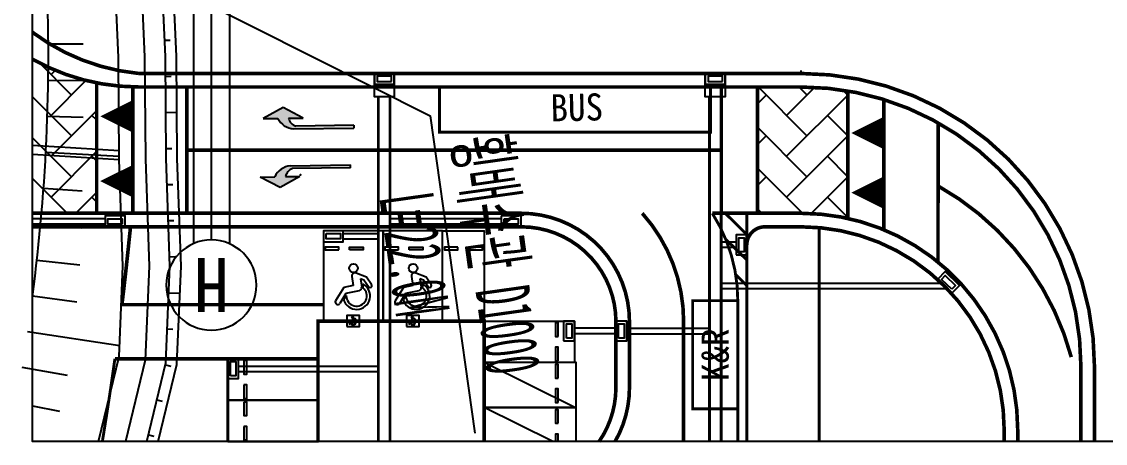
# Model space of a CAD drawing. Extents: x -8229 to 17635, y -14242 to -4883.
# Drawn here: x -8137 to -6137, y -7009 to -6230 of the extents above; entities that cross this region are included whole.
import ezdxf
from ezdxf.enums import TextEntityAlignment as Align

# ---------------------------------------------------------------- set-up
doc = ezdxf.new("R2010")
doc.units = 0
doc.header["$LTSCALE"] = 100
doc.header["$MEASUREMENT"] = 0
doc.linetypes.add('HIDDEN', pattern=[9.524999999999999, 6.35, -3.175])
for name, color, linetype in [('TI-BASE', 253, 'CONTINUOUS'), ('TN-XXXX', 3, 'CONTINUOUS'), ('TT-BASE', 253, 'CONTINUOUS'), ('TT-MANH', 4, 'CONTINUOUS'), ('TZ-CABL', 4, 'CONTINUOUS')]:
    doc.layers.add(name, color=color, linetype=linetype)
doc.styles.get("Standard").update_dxf_attribs({"font": 'GulimChe.ttf'})
doc.linetypes.add('CDC005', pattern='A,0.9,0,[122,KHCLINE.SHX,S=0.006,R=0,X=0,Y=0],-0.2,0,["Y5",Standard,S=0.2,R=0,X=0.15,Y=-0.1],-0.4,-0.2', length=1.7)
doc.linetypes.add('ZIGZAG', pattern='A,0.0001,-0.2,[131,ltypeshp.shx,S=0.2,R=0,X=-0.2,Y=0],-0.4,[131,ltypeshp.shx,S=0.2,R=180,X=0.2,Y=0],-0.2', length=0.8001)
pattern_1 = [(44.9977980099818, (-92317896.83136135, -87902526.61447355), (0.00289872114943176, 75.42472327066211), [159.9999999995733, -53.33333333319109]), (134.9977980099818, (-92317859.11755037, -87902488.9035613), (0.00289872114943176, 75.42472327066211), [159.9999999995733, -53.33333333319109])]

# ---------------------------------------------------------------- blocks, each defined once
blk = doc.blocks.new('맨홀')
at = {"layer": 'TT-MANH'}
blk.add_circle((202880.6379543134, 234010.2383977296), 2.5, dxfattribs=at)
at = {"layer": 'TT-MANH', "extrusion": (5.482713943766747e-08, 3.846216366192221e-07, 0.9999999999999245)}
blk.add_text('H', height=3, rotation=1.250644989626448e-09, dxfattribs=at).set_placement((202880.6379543132, 234010.238397708, 0.1011252197832187), align=Align.MIDDLE)

msp = doc.modelspace()

# ---------------------------------------------------------------- hatches: boundary and pattern name
at = {"layer": 'TI-BASE', "ltscale": 40}
h = msp.add_hatch(dxfattribs=at)
h.set_pattern_fill('AR-HBONE', color=256, scale=13.33333333329777, angle=-0.002201990018202794)
h.set_pattern_definition(pattern_1)
edge = h.paths.add_edge_path()
edge.add_line((-8117.335118079427, -6299.33451929408), (-8117.335118079427, -6584.001483029777))
edge.add_line((-8117.335118079427, -6584.001483029777), (-7998.719265032545, -6584.006041671935))
edge.add_line((-7998.719265032545, -6584.006041671935), (-7998.71000692949, -6343.110172935121))
edge.add_arc((-7921.281511755893, -5950.675683881047), 400.0000000800466, 240.6506095815201, 258.8387286362322, ccw=False)
h = msp.add_hatch(dxfattribs=at)
h.set_pattern_fill('AR-HBONE', color=256, scale=13.33333333329777, angle=-0.002201990018202794)
h.set_pattern_definition(pattern_1)
h.paths.add_polyline_path([(-6612.394904053988, -6357.972145318257, 0.04194373069201566), (-6698.622171906274, -6350.722673466516), (-6779.061292128739, -6350.719582032383), (-6779.070259558255, -6584.052915192413), (-6698.631139366873, -6584.056006627477, -0.05437207445706521), (-6612.403954435358, -6593.463864534831)])
at = {"layer": 'TI-BASE'}
h = msp.add_hatch(color=256, dxfattribs=at)
edge = h.paths.add_edge_path()
edge.add_line((-7524.223902572514, -6421.224153213407), (-7524.139778588884, -6426.528213478538))
edge.add_line((-7524.139778588884, -6426.528213478538), (-7635.261967290178, -6428.290644700202))
edge.add_arc((-7631.939212757614, -6391.774843366322), 36.66666666656783, 207.5797711792047, 264.8006905114949, ccw=False)
edge.add_line((-7664.439339583492, -6408.750891242962), (-7691.102652883143, -6409.173779378616))
edge.add_line((-7691.102652883143, -6409.173779378616), (-7654.757763186339, -6388.594823203486))
edge.add_line((-7654.757763186339, -6388.594823203486), (-7617.778541284482, -6408.010836982547))
edge.add_line((-7617.778541284482, -6408.010836982547), (-7644.441854597637, -6408.433725133742))
edge.add_arc((-7624.955087976865, -6403.931955850421), 19.99999999994729, 193.0080802021832, 251.7079667948638)
edge.add_line((-7631.232296740389, -6422.921338421147), (-7524.223902572514, -6421.224153213407))
h = msp.add_hatch(color=256, dxfattribs=at)
edge = h.paths.add_edge_path()
edge.add_line((-7530.301514284671, -6499.950248529407), (-7530.377344633089, -6494.646063212858))
edge.add_line((-7530.377344633089, -6494.646063212858), (-7641.502153265159, -6496.234739451174))
edge.add_arc((-7637.079966987003, -6532.633760215977), 36.66666666656784, 96.92702475253655, 154.147944077703)
edge.add_line((-7670.07714261509, -6516.645300491742), (-7696.741084569003, -6517.026496846025))
edge.add_line((-7696.741084569003, -6517.026496846025), (-7659.792267122641, -6536.500308329443))
edge.add_line((-7659.792267122641, -6536.500308329443), (-7623.415244200951, -6515.978206890664))
edge.add_line((-7623.415244200951, -6515.978206890664), (-7650.079186153002, -6516.359403229406))
edge.add_arc((-7630.46555113302, -6520.271604826878), 19.99999999994729, 110.01974847434221, 168.7196350696165, ccw=False)
edge.add_line((-7637.312431386075, -6501.48011124754), (-7530.301514284671, -6499.950248529407))

# ---------------------------------------------------------------- linework, layer by layer
for p, q in [((-8087.82891374988, -6271.224256220012), (-8023.711158490376, -6270.847757615877)), ((-7873.111386473276, -6264.37508062445), (-7862.952464225571, -6263.926882057422)), ((-8088.091042369822, -6337.88933957988), (-8023.090040846597, -6338.782244551141)), ((-7871.491160174235, -6331.011485694587), (-7861.322704569073, -6330.927261203848)), ((-7870.938984541674, -6397.67586558676), (-7850.602073327507, -6397.507416607201)), ((-7654.757763186339, -6388.594823203486), (-7691.102652883143, -6409.173779378616)), ((-7617.778541284482, -6408.010836982547), (-7654.757763186339, -6388.594823203486)), ((-8089.660195338642, -6404.536468623817), (-8023.58774191617, -6406.740389961138)), ((-7691.102652883143, -6409.173779378616), (-7664.439339583492, -6408.750891242962)), ((-7644.441854597637, -6408.433725133742), (-7617.778541284482, -6408.010836982547)), ((-7635.261967290178, -6428.290644700202), (-7524.139778588884, -6426.528213478538)), ((-7524.223902572514, -6421.224153213407), (-7631.232296740389, -6422.921338421147)), ((-7188.625406095744, -6434.037175069068), (-7071.958739514797, -6434.041658799368)), ((-8117.335118079427, -6458.087549158148), (-7957.02766728749, -6467.815010180435)), ((-8117.335118079427, -6474.784871516154), (-7956.889295178451, -6484.520728962409)), ((-8092.535769388182, -6471.140020515973), (-7956.940599639653, -6478.326721216523)), ((-7870.38680890527, -6464.340245479922), (-7860.218353298245, -6464.256020990171)), ((-7641.502153265159, -6496.234739451174), (-7530.377344633089, -6494.646063212858)), ((-7530.301514284671, -6499.950248529407), (-7637.312431386075, -6501.48011124754)), ((-7696.741084569003, -6517.026496846025), (-7670.07714261509, -6516.645300491742)), ((-7659.792267122641, -6536.500308329443), (-7696.741084569003, -6517.026496846025)), ((-7623.415244200951, -6515.978206890664), (-7659.792267122641, -6536.500308329443)), ((-7650.079186153002, -6516.359403229406), (-7623.415244200951, -6515.978206890664)), ((-8096.71665899198, -6537.674389176624), (-8025.71395449141, -6542.835367085325)), ((-7868.580038089174, -6530.977797853149), (-7858.417276922017, -6530.627271648002)), ((-7866.281988813527, -6597.60484501833), (-7856.119227646486, -6597.254318814114)), ((-8102.201256782384, -6604.113995121181), (-8027.24952395061, -6611.041721397283)), ((-8108.987454177215, -6670.433295295195), (-8029.682845981195, -6679.334680222993)), ((-7863.983939537997, -6664.231892183452), (-7853.82117836886, -6663.881365980284)), ((-7500.792566816192, -6702.153620927158), (-7519.689976132227, -6694.565803039673)), ((-7390.792548867626, -6702.157848444796), (-7409.689958183662, -6694.570030557312)), ((-7525.218304401249, -6717.309790891391), (-7542.296363548361, -6720.993596086424)), ((-7527.848256244775, -6701.094300679251), (-7525.218304401249, -6717.309790891391)), ((-7511.985971902133, -6705.202374611254), (-7509.524427801938, -6720.379513440043)), ((-7505.332607078701, -6707.873879459425), (-7511.985971902133, -6705.202374611254)), ((-7507.180837122127, -6714.558106551267), (-7507.181111976723, -6721.709817653784)), ((-7497.080069092903, -6719.659589758754), (-7505.332607078701, -6707.873879459425)), ((-7491.346026450032, -6715.64452375946), (-7500.792566816192, -6702.153620927158)), ((-7415.218286452568, -6717.314018410019), (-7432.296345601775, -6720.997823604062)), ((-7417.84823829621, -6701.0985281959), (-7415.218286452568, -6717.314018410019)), ((-7401.985953953568, -6705.206602128892), (-7399.524409853257, -6720.383740957681)), ((-7395.332589130136, -6707.878106976132), (-7401.985953953568, -6705.206602128892)), ((-7397.180819173445, -6714.562334068905), (-7397.181094028041, -6721.714045171422)), ((-7387.080051142359, -6719.663817277382), (-7395.332589130136, -6707.878106976132)), ((-7381.346008501467, -6715.648751277098), (-7390.792548867626, -6702.157848444796)), ((-8117.072642190717, -6736.606792903767), (-8035.186092021861, -6747.427625104232)), ((-7865.414059828021, -6730.845473570895), (-7845.094132008599, -6731.693333300034)), ((-7542.296363548361, -6720.993596086424), (-7557.628720650668, -6745.954855296615)), ((-7538.813074970487, -6732.518232235423), (-7549.959901418755, -6750.665397901234)), ((-7537.988392633488, -6736.100151150167), (-7542.920684175318, -6743.839660540078)), ((-7514.181910421568, -6727.205192204536), (-7538.813074970487, -6732.518232235423)), ((-7432.296345601775, -6720.997823604062), (-7447.628702702103, -6745.959082814254)), ((-7428.813057021805, -6732.522459753061), (-7439.95988347019, -6750.669625418872)), ((-7427.988374684923, -6736.104378667806), (-7432.920666226753, -6743.843888057716)), ((-7404.181892473003, -6727.209419722174), (-7428.813057021805, -6732.522459753061)), ((-7526.76999539182, -6779.08853120156), (-7526.282967273248, -6782.091399759374)), ((-7521.759682534132, -6779.284701617464), (-7525.259202778208, -6777.879550156504)), ((-7523.832535329726, -6779.849285632226), (-7523.376693828133, -6782.65986689736)), ((-7522.600430732578, -6780.344008752174), (-7523.832535329726, -6779.849285632226)), ((-7521.072182956952, -6782.526547697344), (-7522.600430732578, -6780.344008752174)), ((-7520.010323206763, -6781.783016957197), (-7521.759682534132, -6779.284701617464)), ((-7416.769977443255, -6779.092758719198), (-7416.282949324566, -6782.095627277013)), ((-7411.75966458545, -6779.288929135102), (-7415.259184829527, -6777.883777674142)), ((-7413.832517379182, -6779.853513149865), (-7413.376675881431, -6782.664094414999)), ((-7412.600412784013, -6780.348236269812), (-7413.832517379182, -6779.853513149865)), ((-7411.072165008271, -6782.530775214982), (-7412.600412784013, -6780.348236269812)), ((-7410.010305258198, -6781.787244474835), (-7411.75966458545, -6779.288929135102)), ((-7868.193343390696, -6797.45418191576), (-7858.033379481974, -6797.87811177838)), ((-7529.445570819182, -6782.773585906456), (-7532.28489620889, -6787.396041315369)), ((-7528.800517380107, -6784.90777778576), (-7530.864744498846, -6788.268364020827)), ((-7528.647798429112, -6785.571096101979), (-7529.561185750747, -6787.004338582075)), ((-7526.282967273248, -6782.091399759374), (-7529.445570819182, -6782.773585906456)), ((-7524.239190610926, -6783.923881483352), (-7528.800517380107, -6784.90777778576)), ((-7522.942695554564, -6781.581828585913), (-7522.942746455185, -6782.90621953088)), ((-7419.445552872479, -6782.777813424094), (-7422.284878260325, -6787.400268833007)), ((-7418.800499431425, -6784.912005303398), (-7420.86472655028, -6788.272591538465)), ((-7418.647780480431, -6785.575323619618), (-7419.561167802065, -6787.008566100703)), ((-7416.282949324566, -6782.095627277013), (-7419.445552872479, -6782.777813424094)), ((-7414.239172662245, -6783.928109001921), (-7418.800499431425, -6784.912005303398)), ((-7412.942677605883, -6781.586056103552), (-7412.942728506503, -6782.910447048518)), ((-8126.453712425064, -6802.609047199338), (-7956.231167093836, -6828.508208039886)), ((-8137.127058283295, -6868.414683274837), (-8053.060722378068, -6882.897059558862)), ((-7871.646131528876, -6863.967707611184), (-7861.766585323829, -6866.375850037817)), ((-8117.335118079427, -6940.112022030371), (-8067.340861811754, -6949.737615992344)), ((-7887.433909712461, -6928.737997902412), (-7877.554363505435, -6931.146140330093)), ((-7903.22168789593, -6993.508288195619), (-7893.34214168902, -6995.91643062231))]:
    msp.add_line(p, q, dxfattribs=at)
at = {"layer": 'TI-BASE', "ltscale": 40}
for p, q in [((-6698.621211105477, -6325.722673485958), (-6698.621007991707, -6320.43804315335, -3474.739560338583)), ((-7590.130309253334, -6783.167700679827), (-7590.132990816244, -6852.94240913706)), ((-7580.130356669644, -6783.168084997887), (-7590.130309253334, -6783.167700678896))]:
    msp.add_line(p, q, dxfattribs=at)
at = {"layer": 'TI-BASE'}
for points in [[(-7885.290024101232, -7005.821706638118), (-7850.592754766098, -6863.47411464437), (-7843.021057408754, -6682.009730251477), (-7849.896725127808, -6482.664380209608), (-7851.462291243588, -6293.652971656556), (-7859.778253978919, -6105.16236697408), (-7960.305391834219, -5405.764878172224), (-8034.936725359745, -5313.390116137307)], [(-7906.223087427465, -7005.821706638118), (-7870.828731734757, -6860.614276787586), (-7863.373295369427, -6681.936219995347), (-7870.231429968946, -6483.099205491861), (-7871.796186276464, -6294.1855654151), (-7880.051840576212, -6107.061918912892), (-7979.640318057485, -5414.194972228695), (-8050.756434968076, -5326.17116150292)], [(-7995.427223333256, -7005.821706638118), (-7957.062304508974, -6848.427366497956), (-7950.102302620406, -6681.622963453148), (-7956.885721590821, -6484.952169527387), (-7958.447026985334, -6296.455159939738), (-7966.445682977894, -6115.156667718984), (-8062.03415405062, -5450.118966923008), (-8108.314827452865, -5392.835169482132)], [(-7113.469821251914, -6943.977396607719), (-7283.466588048017, -6859.846153044928)], [(-7113.47219805247, -7005.821706638118), (-7113.46979084039, -6943.186019750399), (-7283.469790713032, -6943.179486316891), (-7283.472198177606, -7005.821706638118)], [(-7156.894044669498, -7005.821706638118), (-7283.469790713032, -6943.179486316891)], [(-7146.805531414509, -7005.821706638118), (-7146.805002156514, -6992.050407108298), (-7151.80500214755, -6992.050214947347), (-7151.805531412931, -7005.821706638118)]]:
    msp.add_lwpolyline(points, dxfattribs=at)
at = {"layer": 'TI-BASE', "linetype": 'CDC005', "flags": 128}
msp.add_lwpolyline([(-8080.574207888552, -5350.261509416305), (-8016.083745516706, -5430.084431420284), (-7918.264501639045, -6110.642288576433), (-7910.122519665732, -6295.189424532553), (-7908.55928972234, -6483.918785737158), (-7901.734202421372, -6681.797664217796), (-7908.970504308687, -6855.223912621179), (-7945.678762924621, -7005.821706638118)], dxfattribs=at)
at = {"layer": 'TI-BASE'}
msp.add_lwpolyline([(-8117.335118079427, -6738.588590702228, 0.04578812319056257), (-8092.200353479464, -6117.68147405397), (-8117.335118079427, -5625.789178559256)], format="xyb", dxfattribs=at)
at = {"layer": 'TI-BASE', "flags": 128}
for points in [[(-7927.461789711597, -6129.057139282086), (-7383.266403370522, -6403.880757406674), (-7300.746785422423, -6990.53493452791)], [(-7524.223902572514, -6421.224153213407), (-7524.139778588884, -6426.528213478538)], [(-7530.301514284671, -6499.950248529407), (-7530.377344633089, -6494.646063212858)]]:
    msp.add_lwpolyline(points, dxfattribs=at)
at = {"layer": 'TI-BASE', "ltscale": 40, "flags": 128}
for points, const_width in [([(-8117.335118079427, -6249.538944955777, 0.1381013339450733), (-7921.29592379414, -6325.675683680136)], 6.666666666648887), ([(-8117.335118079427, -6299.334519305719, 0.1287557781608328), (-7921.296884593074, -6350.675683661684)], 6.666666666648887), ([(-6156.975362159879, -6867.410157039441, 0.4142135623563087), (-6698.621211105477, -6325.722673485958, 0.4142135623563087)], 6.666666666648887), ([(-6181.975362142301, -6867.409196241439, 0.4142135623554964), (-6698.622171906274, -6350.722673466516)], 6.666666666648887), ([(-7015.305492268977, -6784.045440370712, 0.4142195605254537), (-7215.30029741906, -6584.036150010448)], 6.666666666648887), ([(-6815.304008249645, -6745.434659989114, 0.1429611684617767), (-6862.403592835049, -6584.049712532229)], 5.33333333331911), ([(-6298.646512453663, -6984.071379121247, 0.414213562373095), (-6698.631139366873, -6584.056006627477)], 6.666666666648887), ([(-7936.207775882314, -6609.008444130042), (-7941.178834956474, -6656.419940261956, -0.004018929983110667), (-7952.082607681848, -6752.928498640453)], 6.666666666648887), ([(-7040.305492245694, -6784.044279072579, 0.4142195605254537), (-7215.300946752643, -6609.03615000358)], 6.666666666648887), ([(-6765.298766781911, -6609.053444476536, 0.414221206453517), (-6798.63338117463, -6642.386366667721)], 6.666666666648887), ([(-6323.646512434105, -6984.070418322313, 0.414213562373095), (-6698.632100165807, -6609.056006608967)], 6.666666666648887), ([(-7988.191944828868, -7005.821706638122, 0.00638079046063137), (-7965.04850003797, -6852.928000408836), (-7756.799684694488, -6852.936003822513), (-7756.805554940416, -7005.821706638118)], 5.33333333331911), ([(-7071.371075268056, -7005.821706638118, 0.1524009735604358), (-7040.31019065353, -6906.296873923537)], 6.666666666648887), ([(-7041.83549813088, -7005.821706638118, 0.1309554647883229), (-7015.310190671109, -6906.297834722471)], 6.666666666648887)]:
    msp.add_lwpolyline(points, format="xyb", dxfattribs=dict(at, const_width=const_width))
for points, const_width in [([(-7998.710006929454, -6343.110172934685), (-7998.719265032545, -6584.006041671935)], 6.666666666648887), ([(-6698.621211105477, -6325.722673485958), (-7921.29592379414, -6325.675683680136)], 6.666666666648887), ([(-7932.043630955959, -6350.675270643405), (-7932.052598416558, -6584.008603803435)], 6.666666666648887), ([(-6698.622171906274, -6350.722673466516), (-7921.296884593074, -6350.675683661684)], 6.666666666648887), ([(-7832.043631029883, -6350.679113841063), (-7832.052598490482, -6584.012447001092)], 6.666666666648887), ([(-6845.736926176221, -6584.050353060971), (-6845.727958746706, -6350.717019899952)], 6.666666666648887), ([(-6779.070259558255, -6584.052915177861), (-6779.061292128739, -6350.7195820169)], 6.666666666648887), ([(-6612.394904053988, -6357.972145318257), (-6612.403954435358, -6593.463864534831)], 6.666666666648887), ([(-6545.728848298299, -6373.869326193555), (-6545.738093715961, -6614.435910063243)], 6.666666666648887), ([(-6445.730500290156, -6416.856096385018), (-6445.740388772552, -6674.155227457843)], 6.666666666648887), ([(-7215.295313913943, -6584.036150202533), (-8117.335118079427, -6584.001483029318)], 6.666666666648887), ([(-6698.631139366873, -6584.056006627477), (-6862.403592831208, -6584.049712527398)], 6.666666666648887), ([(-6838.400548598715, -6584.053973852046), (-6794.972851976505, -6627.20007946316)], 5.33333333331911), ([(-6798.631139277466, -6584.052163428831), (-6798.633381176493, -6642.38637966066)], 5.33333333331911), ([(-7215.296435643439, -6609.036150178203), (-8117.335118079427, -6609.001483048651)], 6.666666666648887), ([(-6698.632100165807, -6609.056006608967), (-6765.298766781911, -6609.053444476536)], 6.666666666648887), ([(-6665.298823907142, -6610.541707156313), (-6665.314015289376, -7005.821706638118)], 5.33333333331911), ([(-6837.664566007777, -6631.773052369681), (-6798.634463563547, -6670.550078405038)], 5.33333333331911), ([(-6798.633381106643, -6642.384626770887), (-6798.647348707589, -7005.821706638118)], 5.33333333331911), ([(-6819.224492281195, -6697.081426335179), (-6798.636269330033, -6717.53615247921)], 5.33333333331911), ([(-7580.129195052417, -6752.942793544586), (-7952.082607681848, -6752.928498640453)], 6.666666666648887), ([(-6815.304008249645, -6745.434659977473), (-6815.314015417029, -7005.821706638118)], 5.33333333331911), ([(-7590.138866286688, -7005.821706638118), (-7590.130309253334, -6783.167700678896), (-7283.463641603346, -6783.179486434121), (-7283.472198176507, -7005.821706638118)], 6.666666666648887), ([(-7040.305492191328, -6784.042875538435), (-7040.31019065353, -6906.296873910964)], 6.666666666648887), ([(-7015.305492146741, -6784.042232304957), (-7015.310190671109, -6906.297834709898)], 6.666666666648887), ([(-7590.132990833707, -6852.942409152602), (-7965.04850003797, -6852.928000408836)], 6.666666666648887), ([(-6181.975362142301, -6867.409196241439), (-6181.980681608558, -7005.821706638118)], 6.666666666648887), ([(-6156.975362159879, -6867.410157039441), (-6156.980681589594, -7005.821706638118)], 6.666666666648887), ([(-6323.646512434105, -6984.070418322313), (-6323.647348377945, -7005.821706638118)], 6.666666666648887), ([(-6298.646512453663, -6984.071379121247), (-6298.647348361734, -7005.821706638118)], 6.666666666648887)]:
    msp.add_lwpolyline(points, dxfattribs=dict(at, const_width=const_width))
at = {"layer": 'TI-BASE', "ltscale": 40, "const_width": 5.33333333331911, "flags": 128}
for points in [[(-7365.757895650793, -6434.030367471656), (-7365.754692972157, -6350.697034230718), (-6865.754693342125, -6350.716250233672), (-6865.757896005278, -6434.049583506625)], [(-6898.645028771702, -6945.431457164435), (-6898.637341520734, -6745.431457312399), (-6815.304008249645, -6745.434659977473), (-6815.311695514232, -6945.434659829451)]]:
    msp.add_lwpolyline(points, close=True, dxfattribs=at)
at = {"layer": 'TI-BASE', "flags": 128}
for points in [[(-7992.04566117654, -6404.876649841404, 0, 59.99999999983998, 0), (-7932.045185061623, -6404.878699510678, 59.99999999983998, 59.99999999983998, 0)], [(-6605.731702553094, -6435.746898110927, 0, 59.99999999983998, 0), (-6545.731226438293, -6435.74894777927, 59.99999999983998, 59.99999999983998, 0)], [(-7992.050261999233, -6524.590877242299, 0, 59.99999999983998, 0), (-7932.049785886411, -6524.592926910584, 59.99999999983998, 59.99999999983998, 0)], [(-6605.735941694802, -6546.049385246675, 0, 59.99999999983998, 0), (-6545.735465580001, -6546.05143491496, 59.99999999983998, 59.99999999983998, 0)]]:
    msp.add_lwpolyline(points, format="xyseb", dxfattribs=at)
at = {"layer": 'TI-BASE', "linetype": 'HIDDEN', "ltscale": 10, "const_width": 6.666666666648887, "flags": 128}
msp.add_lwpolyline([(-6845.732442461405, -6467.383686480956), (-7832.048114760182, -6467.345780422067)], dxfattribs=at)
for points in [[(-6199.728584787212, -6849.797501267196, 0.2017734187258336), (-6445.734984004972, -6533.522762965964, 0.1224762760621262)], [(-6915.31401547428, -7005.821706638118), (-6915.305492273168, -6784.047679494281, 0.184483088083429), (-6991.691008042064, -6584.044743757491)]]:
    msp.add_lwpolyline(points, format="xyb", dxfattribs=at)
at = {"layer": 'TI-BASE'}
for points in [[(-7470.123951406204, -6616.505645939527), (-7580.123951347297, -6616.50141842381), (-7580.130356675465, -6783.168084998819), (-7470.130356734371, -6783.172312516457)], [(-7360.123933457638, -6616.509873457166), (-7470.123933396753, -6616.505645941448), (-7470.1303387269, -6783.172312517447), (-7360.130338783827, -6783.176540033164)], [(-7360.123933438197, -6616.509873453266), (-7283.457266832222, -6616.512819903699), (-7283.463672158527, -6783.179486443842), (-7360.130338768344, -6783.17653999335)], [(-7551.791963147334, -6651.502507310157), (-7551.791770988362, -6646.502507312311), (-7576.791770974625, -6646.501546512387), (-7576.791963133714, -6651.501546509302)], [(-7531.791963157812, -6651.50327594814), (-7531.79177099884, -6646.503275951283), (-7506.791771010598, -6646.504236750217), (-7506.791963173411, -6651.504236748064)], [(-7441.791945198653, -6651.506734827795), (-7441.791753039681, -6646.506734829949), (-7466.79175302606, -6646.505774030025), (-7466.791945185032, -6651.50577402694)], [(-7421.791945209246, -6651.507503465778), (-7421.791753050275, -6646.507503468922), (-7396.791753061916, -6646.508464267856), (-7396.791945222867, -6651.508464265702)], [(-7331.791753092766, -6646.510962334956), (-7356.791753075187, -6646.510001535091), (-7356.791945234276, -6651.510001527116), (-7331.791945251738, -6651.510962327971)], [(-7286.791753126643, -6646.512691779673), (-7311.791753107202, -6646.511730980739), (-7311.791945266174, -6651.511730973696), (-7286.791945285615, -6651.51269177263)], [(-7536.797407684018, -6793.169748252287), (-7513.464074361938, -6793.170644998521), (-7513.463305721976, -6773.170645010046), (-7536.796639044056, -6773.169748262822)], [(-7426.797389733358, -6793.173975770856), (-7403.464056413373, -6793.17487251616), (-7403.46328777539, -6773.174872526695), (-7426.796621095375, -6773.173975781392)], [(-7116.796975063262, -6783.185891762289), (-7116.799921513753, -6859.852558370185), (-7283.466588051859, -6859.846153042949), (-7283.463641603346, -6783.179486434121)], [(-7146.798063945011, -6811.51807210964), (-7146.797103146077, -6786.51807212815), (-7151.797103138975, -6786.517879968189), (-7151.798063937909, -6811.517879950668)], [(-7146.799793389611, -6856.518072075763), (-7146.798832590677, -6831.518072093284), (-7151.798832583692, -6831.517879933323), (-7151.799793382626, -6856.517879914813)], [(-7756.802603800999, -6929.602670416789), (-7756.799657348529, -6852.936003808893), (-7590.132990810424, -6852.94240913706), (-7590.135937260799, -6929.609075744956)], [(-7726.799785474534, -6856.270490104245), (-7726.800746273468, -6881.270490085735), (-7721.800746280453, -6881.270682244765), (-7721.799785481518, -6856.270682264207)], [(-7113.469790836549, -6943.186019750399), (-7113.466588173396, -6859.852686479426), (-7283.466588048017, -6859.846153044928), (-7283.469790713032, -6943.179486316891)], [(-7146.801030845716, -6888.717073851702), (-7146.800070044803, -6863.717073869222), (-7151.800070037818, -6863.716881710192), (-7151.801030836752, -6888.716881691682)], [(-7726.801514919251, -6901.270490069379), (-7726.802475720164, -6926.270490050869), (-7721.802475727149, -6926.270682210888), (-7721.801514928215, -6901.270682229399)], [(-7146.802760290433, -6933.717073819746), (-7146.801799491499, -6908.717073837266), (-7151.801799484398, -6908.716881676315), (-7151.802760283332, -6933.716881658795)], [(-7756.805550253353, -7006.269337005244), (-7756.802603800999, -6929.602670397348), (-7590.135937262778, -6929.609075725515), (-7590.13888371129, -7006.275742333411)], [(-7726.802731925025, -6932.9371566927), (-7726.803692725938, -6957.93715667419), (-7721.803692732923, -6957.93734883322), (-7721.802731933989, -6932.93734885173)], [(-7146.804233510731, -6972.050407123665), (-7146.803272711797, -6947.050407141185), (-7151.803272702833, -6947.050214981224), (-7151.804233501767, -6972.050214963703)], [(-7726.804461369742, -6977.937156658823), (-7726.805422170539, -7002.937156640313), (-7721.805422177524, -7002.937348799343), (-7721.80446137859, -6977.937348816864)]]:
    msp.add_lwpolyline(points, close=True, dxfattribs=at)
for centre, radius in [((-7524.710347749162, -6685.588362452196), 8.000000001686088), ((-7414.71032980048, -6685.592589969834), 8.000000001686088), ((-7526.188901227186, -6776.217061157833), 1.481481481951815), ((-7416.188883278504, -6776.221288676461), 1.481481481951815)]:
    msp.add_circle(centre, radius, dxfattribs=at)
for centre, radius, start, end in [((-7631.939212757614, -6391.774843366322), 36.66666666656783, 207.5797711792047, 264.8006905114949), ((-7624.955087976865, -6403.931955850421), 19.99999999994729, 193.0080802021832, 251.7079667948638), ((-7637.079966987003, -6532.633760215977), 36.66666666656784, 96.92702475253655, 154.147944077703), ((-7630.46555113302, -6520.271604826878), 19.99999999994729, 110.0197484743422, 168.7196350696165), ((-7521.925647206823, -6700.133726784698), 6.000000001264566, 68.12321341887869, 189.2124479402165), ((-7411.92562926012, -6700.137954303325), 6.000000001264566, 68.12321341887869, 189.2124479402165), ((-7518.994724447126, -6736.590629478422), 25.00000000526902, 196.8556354693864, 61.79969241512585), ((-7515.447036839774, -6721.340087331686), 6.000000001264566, 282.1724273565318, 9.212447940216498), ((-7494.213047772399, -6717.652056759136), 3.500000000737663, 215.0003095143186, 35.00030951431865), ((-7408.994706498561, -6736.59485699606), 25.00000000526902, 196.8556354693864, 61.79969241512585), ((-7405.447018893188, -6721.344314849324), 6.000000001264566, 282.1724273565318, 9.212447940216498), ((-7384.213029823833, -6717.656284277706), 3.500000000737663, 215.0003095143186, 35.00030951431865), ((-7518.994724447126, -6736.590629478422), 19.00000000400446, 178.5207644310984, 51.55456231415388), ((-7408.994706498561, -6736.59485699606), 19.00000000400446, 178.5207644310984, 51.55456231415388), ((-7553.794311034711, -6748.310126598954), 4.500000000948424, 148.439834221384, 328.439834221384), ((-7443.794293086146, -6748.314354116592), 4.500000000948424, 148.439834221384, 328.439834221384), ((-7525.673215940347, -6778.910647147248), 1.111111111463861, 68.12321341887869, 189.2124479402165), ((-7415.673197993645, -6778.914874664886), 1.111111111463861, 68.12321341887869, 189.2124479402165), ((-7531.574820355847, -6787.832202667109), 0.8333333335978959, 148.439834221384, 328.439834221384), ((-7525.13045246723, -6785.661925423803), 4.629629631099421, 196.8556354693864, 61.79969241512585), ((-7525.13045246723, -6785.661925423803), 3.51851851963556, 178.5207644310984, 51.55456231415388), ((-7524.473473279606, -6782.83775095173), 1.111111111463861, 282.1724273565318, 9.212447940216498), ((-7520.541253081858, -6782.154782325815), 0.648148148353919, 215.0003095143186, 35.00030951431865), ((-7421.574802405303, -6787.836430184747), 0.8333333335978959, 148.439834221384, 328.439834221384), ((-7415.130434518549, -6785.666152941441), 4.629629631099421, 196.8556354693864, 61.79969241512585), ((-7415.130434518549, -6785.666152941441), 3.51851851963556, 178.5207644310984, 51.55456231415388), ((-7414.473455332904, -6782.8419784703), 1.111111111463861, 282.1724273565318, 9.212447940216498), ((-7410.541235133176, -6782.159009843454), 0.648148148353919, 215.0003095143186, 35.00030951431865)]:
    msp.add_arc(centre, radius, start, end, dxfattribs=at)
msp.add_point((-7622.370046587763, -6513.119744236436), dxfattribs=at)
at = {"layer": 'TN-XXXX'}
msp.add_lwpolyline([(-8117.335118079427, -4883.415930448537), (-4712.521445206934, -4883.415930448537), (-4712.521445206934, -7005.821706638118), (-8117.335118079427, -7005.821706638118)], close=True, dxfattribs=at)
at = {"layer": 'TT-BASE'}
for p, q in [((-7486.059748627231, -6337.439514222235), (-7486.057137222015, -6337.439514321188)), ((-7486.059748673797, -6337.439514045691), (-7486.057137264623, -6337.439514144644)), ((-6875.290940014165, -6337.462987270585), (-6875.288328607086, -6337.462987370527)), ((-6875.290940058869, -6337.462987094041), (-6875.288328651674, -6337.462987192994)), ((-7486.0649631993, -6357.439512813784), (-7486.05790586384, -6357.43951308346)), ((-7486.064963340978, -6357.439512636251), (-7486.057906005517, -6357.439512907906)), ((-7486.062355913207, -6347.439513517515), (-7486.057521539959, -6347.439513701858)), ((-7486.06235600634, -6347.439513340971), (-7486.05752163507, -6347.439513526246)), ((-6875.296154586351, -6357.462985861144), (-6875.28909725089, -6357.462986132799)), ((-6875.296154726049, -6357.4629856846), (-6875.289097390589, -6357.462985955266)), ((-6875.293547298279, -6347.462986565864), (-6875.288712927009, -6347.462986749219)), ((-6875.293547391411, -6347.462986388331), (-6875.288713020142, -6347.462986573664)), ((-7479.416158905788, -7005.821706638118), (-7479.391685593277, -6369.025997655495)), ((-7477.749492238738, -7005.821706638118), (-7477.725018926998, -6369.026061709126)), ((-7457.749492223986, -7005.821706638118), (-7457.725018943413, -6369.026830351009)), ((-7456.082825554735, -7005.821706638118), (-7456.058352275155, -6369.02689440464)), ((-6868.622876978348, -6369.049470703845), (-6868.647349393254, -7005.821706638118)), ((-6866.956210314049, -6369.049534756487), (-6866.980682723581, -7005.821706638118)), ((-6846.956210326505, -6369.05030340029), (-6846.980682709571, -7005.821706638118)), ((-6845.289543662206, -6369.05036745398), (-6845.314016039578, -7005.821706638118))]:
    msp.add_line(p, q, dxfattribs=at)
at = {"layer": 'TT-BASE', "ltscale": 5}
for p, q in [((-7251.967057292801, -6594.034740837495), (-7457.733666135682, -6594.026832820353)), ((-7251.967441614703, -6604.034740829287), (-7457.734050455721, -6604.026832814125)), ((-7543.45786118762, -6631.502827588964), (-7477.735106524182, -6631.505353444401)), ((-7543.457476867698, -6621.502827597113), (-7477.734722204259, -6621.505353452609)), ((-7040.305971795329, -6796.522164805414), (-7116.797487490563, -6796.519225088618)), ((-7020.305971807786, -6796.522933444328), (-6866.972639228436, -6796.528826348163)), ((-7040.306356117231, -6806.522164798196), (-7116.797871810486, -6806.51922508041)), ((-7020.306356129688, -6806.522933436179), (-6866.973023548358, -6806.528826340946)), ((-7736.800554112167, -6876.270105763077), (-7477.744513699072, -6876.280061799305)), ((-7736.800169792128, -6866.270105771284), (-7477.744129379149, -6866.280061807513))]:
    msp.add_line(p, q, dxfattribs=at)
at = {"layer": 'TT-BASE'}
for points in [[(-7486.056685753618, -6325.692410784628), (-7449.390021359883, -6325.693819963984), (-7449.391686750911, -6369.027150619222), (-7486.058351146625, -6369.025741440855)], [(-7449.390789992045, -6345.693818719446), (-7449.390021348241, -6325.693819960085), (-7486.056685747797, -6325.692410783638), (-7486.057454391601, -6345.692409543)], [(-7454.390597523408, -6340.693626870081), (-7454.390213201506, -6330.69362749139), (-7481.05687821655, -6330.692602633935), (-7481.057262540431, -6340.692602011695)], [(-6875.287877140669, -6325.715883831988), (-6838.621212746933, -6325.717293012334), (-6838.622878137961, -6369.050623667572), (-6875.289542531696, -6369.049214489205)], [(-6838.621981379096, -6345.717291768728), (-6838.621212735292, -6325.717293008434), (-6875.287877134848, -6325.715883831057), (-6875.288645778652, -6345.71588259135)], [(-6843.62178890848, -6340.717099918431), (-6843.621404586578, -6330.717100539739), (-6870.288069603601, -6330.716075683275), (-6870.288453927365, -6340.716075060045)]]:
    msp.add_lwpolyline(points, close=True, dxfattribs=at)
at = {"layer": 'TT-BASE', "ltscale": 5}
for points in [[(-7982.989823018885, -6594.006646194), (-8117.335118079427, -6594.001483040411)], [(-7982.990207340787, -6604.006646185793), (-8117.335118079427, -6604.00148304701)]]:
    msp.add_lwpolyline(points, dxfattribs=at)
at = {"layer": 'TT-BASE', "linetype": 'Continuous', "ltscale": 5}
for points in [[(-7946.323732857229, -6609.008055353275), (-7946.322964221225, -6589.008055369632), (-7982.989630859796, -6589.006646195165), (-7982.990399499758, -6609.006646182708)], [(-7951.490207363837, -6604.007856792625), (-7977.823540677069, -6604.006844750576), (-7977.823156355167, -6594.006844757794), (-7951.489823043914, -6594.007856798853)], [(-7251.966865133712, -6589.03474084058), (-7251.967633773675, -6609.034740825213), (-7215.300967135103, -6609.03615000259), (-7215.300198495141, -6589.036150015105)], [(-7246.800390629083, -6594.034939403209), (-7220.46705731783, -6594.035951445258), (-7220.467441639732, -6604.035951439029), (-7246.800774952964, -6604.034939396981)], [(-7580.123951347297, -6616.50141842381), (-7580.124719985281, -6636.501418407453), (-7543.458053346709, -6636.50282758582), (-7543.457284706747, -6616.502827597345)], [(-7574.957476840689, -6621.501616986439), (-7548.624143531415, -6621.502629028488), (-7548.624527851338, -6631.50262902127), (-7574.95786116457, -6631.501616979222)], [(-6818.634085853104, -6660.72131680281), (-6798.634085869518, -6660.722085441783), (-6798.632676693131, -6624.055418803153), (-6818.632676680558, -6624.05465016517)], [(-6813.633887290591, -6655.554842299112), (-6813.632875249474, -6629.221508987859), (-6803.632875255644, -6629.221893305919), (-6803.63388729874, -6655.555226621014)], [(-6420.325757282073, -6731.68029289032), (-6406.38487892806, -6717.339724189747), (-6432.675921544767, -6691.781447202171), (-6446.616799900759, -6706.122015906585)], [(-6420.545184608767, -6724.49375713864), (-6439.42693339799, -6706.138267306058), (-6432.456494220052, -6698.967982953851), (-6413.574745428734, -6717.323472787422)], [(-7136.798384225214, -6819.851789761015), (-7116.798384241629, -6819.852558400918), (-7116.796975063262, -6783.185891762289), (-7136.796975052668, -6783.185123124305)], [(-7131.798185662701, -6814.685315258248), (-7131.797173621584, -6788.351981946995), (-7121.797173627754, -6788.352366266976), (-7121.798185668871, -6814.68569958015)], [(-7040.306868542553, -6819.855498120625), (-7020.306868558851, -6819.856266759598), (-7020.305459380485, -6783.189600119978), (-7040.305459368028, -6783.188831481995)], [(-7035.306669979924, -6814.689023615938), (-7035.305657938807, -6788.355690304685), (-7025.305657945093, -6788.356074624666), (-7025.306669986094, -6814.68940793784)], [(-7756.801066525033, -6889.602670447523), (-7736.801066539352, -6889.603439086495), (-7736.799657362964, -6852.936772446876), (-7756.799657348529, -6852.936003808893)], [(-7751.800867962404, -6884.436195942835), (-7751.799855921287, -6858.10286263164), (-7741.799855925594, -6858.103246951563), (-7741.800867968574, -6884.436580264737)]]:
    msp.add_lwpolyline(points, close=True, dxfattribs=at)
at = {"layer": 'TT-BASE'}
for points in [[(-6818.633189107859, -6637.38798348952), (-6846.966523032155, -6637.386894584255)], [(-6818.633573427782, -6647.387983481371), (-6846.966907354057, -6647.386894576106)], [(-6438.614833863554, -6713.900956719153), (-6845.302796349381, -6713.885326898919)], [(-6428.327723317299, -6723.901352078741), (-6845.30318066942, -6723.885326891701)]]:
    msp.add_lwpolyline(points, dxfattribs=at)
at = {"layer": 'TZ-CABL', "linetype": 'ByBlock', "ltscale": 5}
for points in [[(-7820.2333524071, -5963.385188384651), (-7820.233352403258, -6640.310754693201)], [(-7753.566685740589, -5963.388294324075), (-7753.566685736747, -6640.310754697042)]]:
    msp.add_lwpolyline(points, dxfattribs=at)
at = {"layer": 'TZ-CABL', "linetype": 'ZIGZAG', "ltscale": 1.6}
msp.add_lwpolyline([(-7786.900019081644, -6633.353682951099), (-7786.900019075823, -5970.343813127518)], dxfattribs=at)

# ---------------------------------------------------------------- block references
at = {"layer": 'TT-MANH', "linetype": 'ByBlock', "xscale": -33.33333333324443, "yscale": 33.33333333324443, "zscale": 33.33333333324443, "rotation": 180}
msp.add_blockref('맨홀', (-6770474.831809485, 7793624.592888973), dxfattribs=at)

# ---------------------------------------------------------------- texts
at = {"layer": 'TI-BASE', "ltscale": 40}
for s, height, rotation, p in [('BUS', 50.00000000006666, 1.285177195653469, (-7112.666572407688, -6388.308927300299)), ('K&R', 50.00000000006669, 89.99779801057716, (-6856.974519295603, -6845.433058569994))]:
    msp.add_text(s, height=height, rotation=rotation, dxfattribs=at).set_placement(p, align=Align.MIDDLE_CENTER)
at = {"layer": 'TI-BASE', "width": 0.5}
for s, p in [('횡배수관 D1000', (-7339.260216957409, -6445.933338441682)), ('L=22.0M', (-7477.242598660741, -6554.160431380995))]:
    msp.add_text(s, height=99.99999999973329, rotation=278.0067758954646, dxfattribs=at).set_placement(p)

doc.saveas('drawing.dxf')
